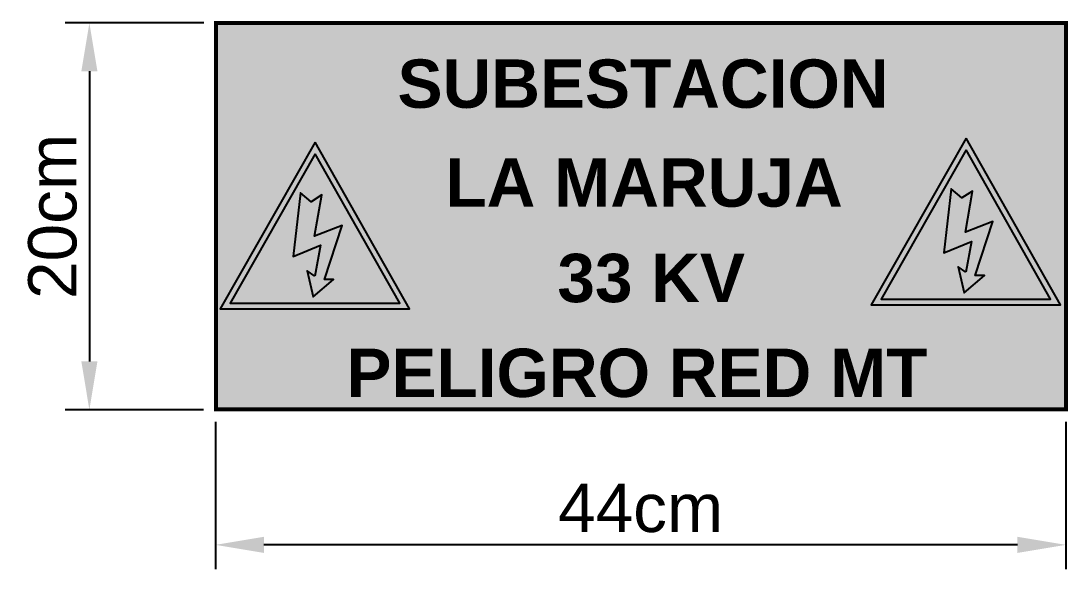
# Model space of a CAD drawing. Header units: metres. Extents: x -201 to 399, y -25 to 256.
# Drawn here: x -38.2 to 16, y 57.5 to 85.8 of the extents above; entities that cross this region are included whole.
import ezdxf

# ---------------------------------------------------------------- set-up
doc = ezdxf.new("R2010")
doc.units = ezdxf.units.M
doc.layers.get('Defpoints').update_dxf_attribs({"color": 8})
doc.layers.add('A-HATCH CONCRETO', color=7, linetype='Continuous')
doc.layers.add('GG_TEXTO', color=7, linetype='Continuous', lineweight=9)
doc.styles.get("Standard").update_dxf_attribs({"font": 'arial.ttf'})
doc.dimstyles.new('ISO-25', dxfattribs={"dimtxt": 2.5, "dimasz": 2.5, "dimexe": 1.25, "dimexo": 0.625, "dimtad": 1, "dimtxsty": 'Standard', "dimcen": 2.5, "dimadec": 0, "dimazin": 0, "dimtfac": 1, "dimtmove": 0, "dimatfit": 3, "dimfxl": 1, "dimarcsym": 0})

# ---------------------------------------------------------------- blocks, each defined once
blk = doc.blocks.new('A$C8257abaf')
at = {"layer": 'A-HATCH CONCRETO', "true_color": 0x000000, "transparency": 33554687}
h = blk.add_hatch(color=18, dxfattribs=at)
h.dxf.hatch_style = 1
h.paths.add_polyline_path([(0, 0), (32.67, 0), (16.37, 28.72)])
h.paths.add_polyline_path([(16.37, 26.7), (30.96, 1), (1.72, 1)], flags=16)
h.paths.add_polyline_path([(13.83, 19.99), (15.67, 18.45), (17.51, 19.62), (16.28, 12.53), (21.02, 14.38), (17.96, 5.07), (19.54, 5.07), (16.03, 2.06), (15.01, 6.55), (16.33, 5.65), (17.3, 10.94), (12.56, 8.99)], flags=0)
at = {"layer": 'A-HATCH CONCRETO', "true_color": 0xf1eb1f, "transparency": 33554687}
h = blk.add_hatch(color=2, dxfattribs=at)
h.dxf.hatch_style = 1
h.paths.add_polyline_path([(1.72, 1), (30.96, 1), (16.37, 26.7)])
h.paths.add_polyline_path([(12.56, 8.99), (13.83, 19.99), (15.67, 18.45), (17.51, 19.62), (16.28, 12.53), (21.02, 14.38), (17.96, 5.07), (19.54, 5.07), (16.03, 2.06), (15.01, 6.55), (16.33, 5.65), (17.3, 10.94)], flags=16)
at = {"layer": 'A-HATCH CONCRETO', "true_color": 0x000000, "transparency": 33554687}
h = blk.add_hatch(color=18, dxfattribs=at)
h.dxf.hatch_style = 1
h.paths.add_polyline_path([(12.56, 8.99), (17.3, 10.94), (16.33, 5.65), (15.01, 6.55), (16.03, 2.06), (19.54, 5.07), (17.96, 5.07), (21.02, 14.38), (16.28, 12.53), (17.51, 19.62), (15.67, 18.45), (13.83, 19.99)])
blk.add_lwpolyline([(16.37, 28.72), (0, 0), (32.67, 0)], close=True)
for points in [[(16.37, 26.7), (1.72, 1), (30.96, 1), (16.37, 26.7)], [(16.33, 5.65), (15.01, 6.55), (16.03, 2.06), (19.54, 5.07), (17.96, 5.07), (21.02, 14.38), (16.28, 12.53), (17.51, 19.62), (15.67, 18.45), (13.83, 19.99), (12.56, 8.99), (17.3, 10.94), (16.33, 5.65)]]:
    blk.add_lwpolyline(points)
blk = doc.blocks.new('*D68')
at = {"color": 0, "lineweight": -2, "transparency": 16777216}
for p, q in [((-28.106, 65.114), (-28.106, 57.507)), ((15.894, 65.114), (15.894, 57.507)), ((13.394, 58.757), (-25.606, 58.757))]:
    blk.add_line(p, q, dxfattribs=at)
at = {"color": 0, "transparency": 16777216}
for points in [[(-25.606, 59.173), (-25.606, 58.34), (-28.106, 58.757)], [(13.394, 59.173), (13.394, 58.34), (15.894, 58.757)]]:
    blk.add_solid(points, dxfattribs=at)
at = {"layer": 'Defpoints', "color": 0, "transparency": 16777216}
for p in [(-28.106, 65.739), (15.894, 65.739), (-28.106, 58.757)]:
    blk.add_point(p, dxfattribs=at)
at = {"color": 0, "transparency": 16777216, "insert": (-6.106, 60.652), "char_height": 2.5, "attachment_point": 5}
blk.add_mtext('44cm', dxfattribs=at)
blk = doc.blocks.new('*D69')
at = {"color": 0, "lineweight": -2, "transparency": 16777216}
for p, q in [((-28.714, 85.738), (-35.886, 85.738)), ((-34.636, 83.238), (-34.636, 68.239)), ((-28.731, 65.739), (-35.886, 65.739))]:
    blk.add_line(p, q, dxfattribs=at)
at = {"color": 0, "transparency": 16777216}
for points in [[(-35.052, 83.238), (-34.219, 83.238), (-34.636, 85.738)], [(-35.052, 68.239), (-34.219, 68.239), (-34.636, 65.739)]]:
    blk.add_solid(points, dxfattribs=at)
at = {"layer": 'Defpoints', "color": 0, "transparency": 16777216}
for p in [(-28.089, 85.738), (-34.636, 65.739), (-28.106, 65.739)]:
    blk.add_point(p, dxfattribs=at)
at = {"color": 0, "transparency": 16777216, "insert": (-36.537, 75.738), "char_height": 2.5, "attachment_point": 5, "rotation": 90}
blk.add_mtext('20cm', dxfattribs=at)

msp = doc.modelspace()

# ---------------------------------------------------------------- hatches: boundary and pattern name
at = {"layer": 'A-HATCH CONCRETO', "true_color": 0xecdb22, "transparency": 33554687}
h = msp.add_hatch(color=40, dxfattribs=at)
h.dxf.hatch_style = 1
h.paths.add_polyline_path([(-28.089, 85.738), (15.911, 85.738), (15.911, 65.759), (-28.089, 65.759)])

# ---------------------------------------------------------------- linework, layer by layer
at = {"color": 18, "true_color": 0x000000, "const_width": 0.207}
msp.add_lwpolyline([(-28.089, 85.738), (15.911, 85.738), (15.911, 65.759), (-28.089, 65.759)], close=True, dxfattribs=at)

# ---------------------------------------------------------------- block references
at = {"xscale": 0.3, "yscale": 0.3, "zscale": 0.244059184343848}
for p in [(5.823, 71.164), (-27.864, 70.96)]:
    msp.add_blockref('A$C8257abaf', p, dxfattribs=at)

# ---------------------------------------------------------------- texts
at = {"layer": 'GG_TEXTO', "color": 18, "true_color": 0x000000, "char_height": 2.5, "attachment_point": 1}
for s, width, insert in [('\\pxqr;{\\fArial|b1|i0|c0|p34;SUBESTACION}', 13.56987, (-6.841, 83.851)), ('\\pxqr;{\\fArial|b1|i0|c0|p34;LA MARUJA}', 20.57752, (-16.224, 78.738)), ('\\pxqr;{\\fArial|b1|i0|c0|p34;33 KV}', 13.56987, (-14.278, 73.807)), ('\\pxqr;{\\fArial|b1|i0|c0|p34;PELIGRO RED MT}', 30.02841, (-21.288, 68.9))]:
    msp.add_mtext_dynamic_manual_height_columns(s, width=width, gutter_width=1, heights=[0], dxfattribs=dict(at, insert=insert))

# ---------------------------------------------------------------- dimensions: what is measured, and where the dimension line sits
dim = msp.add_linear_dim(base=(-34.636, 65.739), p1=(-28.089, 85.738), p2=(-28.106, 65.739), angle=90, text='<>cm', dimstyle='ISO-25')
dim.commit()
dim.dimension.update_dxf_attribs({"geometry": '*D69', "text_midpoint": (-36.537, 75.738)})
dim = msp.add_linear_dim(base=(-28.106, 58.757), p1=(15.894, 65.739), p2=(-28.106, 65.739), text='<>cm', dimstyle='ISO-25')
dim.commit()
dim.dimension.update_dxf_attribs({"geometry": '*D68', "text_midpoint": (-6.106, 60.652)})

doc.saveas('drawing.dxf')
